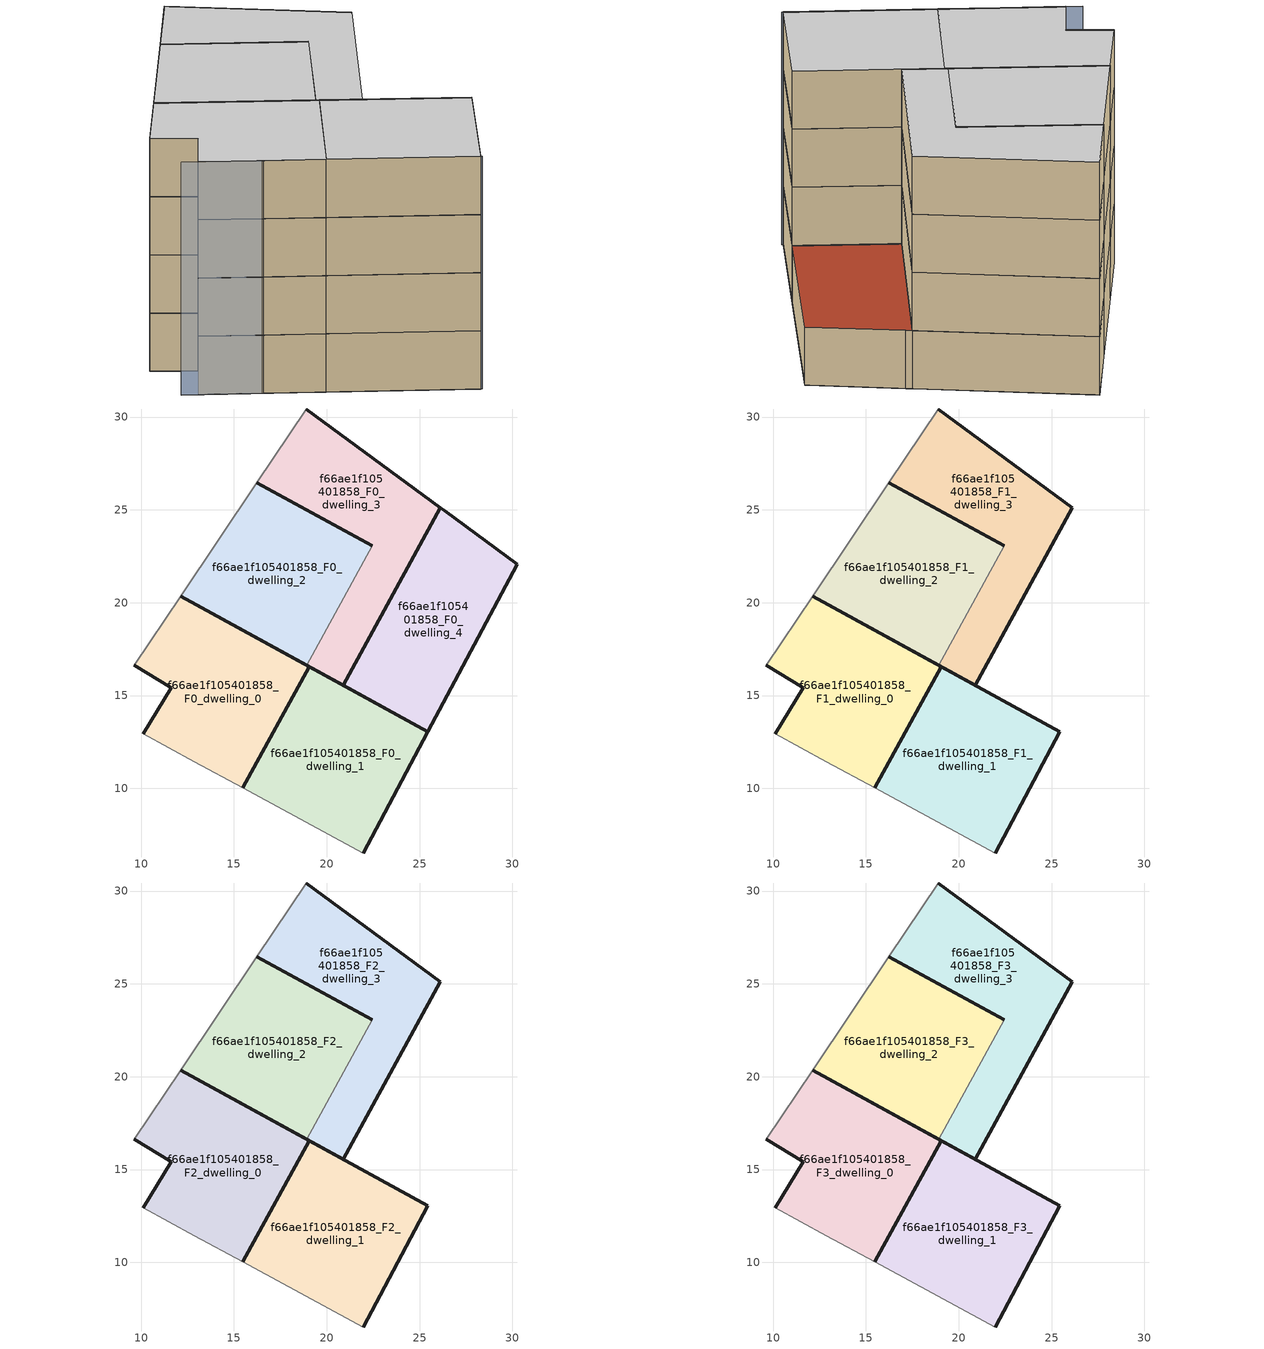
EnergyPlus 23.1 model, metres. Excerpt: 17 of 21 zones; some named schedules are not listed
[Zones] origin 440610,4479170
f66ae1f105401858_F0_dwelling_0
 floor ground (EU_floor_Construction): 15.49,10.02 19.06,16.55 12.14,20.34 9.65,16.63 11.62,15.43 10.12,12.94 12.85,11.44 z0
 wall outside (EU_wall_Construction): 10.12,12.94 11.62,15.43 9.65,16.63 / 12.14,20.34 19.06,16.55 15.49,10.02 z0:3
 wall adiabatic (EU_wall_Construction): 9.65,16.63 12.14,20.34 / 15.49,10.02 12.85,11.44 10.12,12.94 z0:3
f66ae1f105401858_F0_dwelling_1
 floor ground (EU_floor_Construction): 21.97,6.52 25.45,13.05 19.06,16.55 15.49,10.02 z0
 wall outside (EU_wall_Construction): 15.49,10.02 19.06,16.55 25.45,13.05 21.97,6.52 z0:3
 wall adiabatic (EU_wall_Construction): 21.97,6.52 15.49,10.02 z0:3
f66ae1f105401858_F0_dwelling_2
 floor ground (EU_floor_Construction): 18.92,16.63 22.44,23.07 16.24,26.47 12.14,20.34 z0
 wall outside (EU_wall_Construction): 18.92,16.63 12.14,20.34 / 16.24,26.47 22.44,23.07 z0:3
 wall adiabatic (EU_wall_Construction): 12.14,20.34 16.24,26.47 z0:3
 wall to f66ae1f105401858_F0_dwelling_3 (EU_wall_Construction): 22.44,23.07 18.92,16.63 z0:3
f66ae1f105401858_F0_dwelling_3
 floor ground (EU_floor_Construction): 20.88,15.56 26.12,25.12 18.89,30.43 16.24,26.47 22.44,23.07 18.92,16.63 z0
 wall outside (EU_wall_Construction): 18.89,30.43 26.12,25.12 20.88,15.56 18.92,16.63 / 22.44,23.07 16.24,26.47 z0:3
 wall adiabatic (EU_wall_Construction): 16.24,26.47 18.89,30.43 z0:3
f66ae1f105401858_F0_dwelling_4
 floor ground (EU_floor_Construction): 25.45,13.05 30.25,22.07 26.36,24.94 26.12,25.12 20.88,15.56 z0
 wall outside (EU_wall_Construction): 26.12,25.12 26.36,24.94 30.25,22.07 25.45,13.05 20.88,15.56 26.12,25.12 z0:3
 roof outside (EU_roof_Construction): 30.25,22.07 25.45,13.05 20.88,15.56 26.12,25.12 26.36,24.94 z3
f66ae1f105401858_F1_dwelling_0
 floor to f66ae1f105401858_F0_dwelling_0 (EU_floor_Construction): 15.49,10.02 19.06,16.55 12.13,20.34 9.65,16.63 11.62,15.43 10.12,12.94 12.85,11.44 z3
 wall outside (EU_wall_Construction): 10.12,12.94 11.62,15.43 9.65,16.63 / 12.14,20.34 19.06,16.55 15.49,10.02 z3:6
 wall adiabatic (EU_wall_Construction): 9.65,16.63 12.14,20.34 / 15.49,10.02 12.85,11.44 10.12,12.94 z3:6
f66ae1f105401858_F1_dwelling_1
 floor to f66ae1f105401858_F0_dwelling_1 (EU_floor_Construction): 21.97,6.52 25.45,13.05 19.06,16.55 15.49,10.02 z3
 wall outside (EU_wall_Construction): 15.49,10.02 19.06,16.55 25.45,13.05 21.97,6.52 z3:6
 wall adiabatic (EU_wall_Construction): 21.97,6.52 15.49,10.02 z3:6
f66ae1f105401858_F1_dwelling_2
 floor to f66ae1f105401858_F0_dwelling_2 (EU_floor_Construction): 18.92,16.63 22.44,23.07 16.24,26.47 12.13,20.34 z3
 wall outside (EU_wall_Construction): 18.92,16.63 12.14,20.34 / 16.24,26.47 22.44,23.07 z3:6
 wall adiabatic (EU_wall_Construction): 12.14,20.34 16.24,26.47 z3:6
 wall to f66ae1f105401858_F1_dwelling_3 (EU_wall_Construction): 22.44,23.07 18.92,16.63 z3:6
f66ae1f105401858_F1_dwelling_3
 floor to f66ae1f105401858_F0_dwelling_3 (EU_floor_Construction): 20.88,15.56 26.12,25.12 18.89,30.43 16.24,26.47 22.44,23.07 18.92,16.63 z3
 wall outside (EU_wall_Construction): 18.89,30.43 26.12,25.12 20.88,15.56 18.92,16.63 / 22.44,23.07 16.24,26.47 z3:6
 wall adiabatic (EU_wall_Construction): 16.24,26.47 18.89,30.43 z3:6
f66ae1f105401858_F2_dwelling_0
 floor to f66ae1f105401858_F1_dwelling_0 (EU_floor_Construction): 15.49,10.02 19.06,16.55 12.13,20.34 9.65,16.63 11.62,15.43 10.12,12.94 12.85,11.44 z6
 wall outside (EU_wall_Construction): 10.12,12.94 11.62,15.43 9.65,16.63 / 12.14,20.34 19.06,16.55 15.49,10.02 z6:9
 wall adiabatic (EU_wall_Construction): 9.65,16.63 12.14,20.34 / 15.49,10.02 12.85,11.44 10.12,12.94 z6:9
f66ae1f105401858_F2_dwelling_1
 floor to f66ae1f105401858_F1_dwelling_1 (EU_floor_Construction): 21.97,6.52 25.45,13.05 19.06,16.55 15.49,10.02 z6
 wall outside (EU_wall_Construction): 15.49,10.02 19.06,16.55 25.45,13.05 21.97,6.52 z6:9
 wall adiabatic (EU_wall_Construction): 21.97,6.52 15.49,10.02 z6:9
f66ae1f105401858_F2_dwelling_2
 floor to f66ae1f105401858_F1_dwelling_2 (EU_floor_Construction): 18.92,16.63 22.44,23.07 16.24,26.47 12.13,20.34 z6
 wall outside (EU_wall_Construction): 18.92,16.63 12.14,20.34 / 16.24,26.47 22.44,23.07 z6:9
 wall adiabatic (EU_wall_Construction): 12.14,20.34 16.24,26.47 z6:9
 wall to f66ae1f105401858_F2_dwelling_3 (EU_wall_Construction): 22.44,23.07 18.92,16.63 z6:9
f66ae1f105401858_F2_dwelling_3
 floor to f66ae1f105401858_F1_dwelling_3 (EU_floor_Construction): 20.88,15.56 26.12,25.12 18.89,30.43 16.24,26.47 22.44,23.07 18.92,16.63 z6
 wall outside (EU_wall_Construction): 18.89,30.43 26.12,25.12 20.88,15.56 18.92,16.63 / 22.44,23.07 16.24,26.47 z6:9
 wall adiabatic (EU_wall_Construction): 16.24,26.47 18.89,30.43 z6:9
f66ae1f105401858_F3_dwelling_0
 floor to f66ae1f105401858_F2_dwelling_0 (EU_floor_Construction): 15.49,10.02 19.06,16.55 12.13,20.34 9.65,16.63 11.62,15.43 10.12,12.94 12.85,11.44 z9
 wall outside (EU_wall_Construction): 10.12,12.94 11.62,15.43 9.65,16.63 / 12.14,20.34 19.06,16.55 15.49,10.02 z9:12
 wall adiabatic (EU_wall_Construction): 9.65,16.63 12.14,20.34 / 15.49,10.02 12.85,11.44 10.12,12.94 z9:12
 ceiling to f66ae1f105401858_F4_dwelling_0 (EU_floor_Construction): 19.06,16.55 15.49,10.02 12.85,11.44 10.12,12.94 11.62,15.43 9.65,16.63 12.13,20.34 z12
f66ae1f105401858_F3_dwelling_1
 floor to f66ae1f105401858_F2_dwelling_1 (EU_floor_Construction): 21.97,6.52 25.45,13.05 19.06,16.55 15.49,10.02 z9
 wall outside (EU_wall_Construction): 15.49,10.02 19.06,16.55 25.45,13.05 21.97,6.52 z9:12
 wall adiabatic (EU_wall_Construction): 21.97,6.52 15.49,10.02 z9:12
 ceiling to f66ae1f105401858_F4_dwelling_1 (EU_floor_Construction): 25.45,13.05 21.97,6.52 15.49,10.02 19.06,16.55 z12
f66ae1f105401858_F3_dwelling_2
 floor to f66ae1f105401858_F2_dwelling_2 (EU_floor_Construction): 18.92,16.63 22.44,23.07 16.24,26.47 12.13,20.34 z9
 wall outside (EU_wall_Construction): 18.92,16.63 12.14,20.34 / 16.24,26.47 22.44,23.07 z9:12
 wall adiabatic (EU_wall_Construction): 12.14,20.34 16.24,26.47 z9:12
 wall to f66ae1f105401858_F3_dwelling_3 (EU_wall_Construction): 22.44,23.07 18.92,16.63 z9:12
 ceiling to f66ae1f105401858_F4_dwelling_2 (EU_floor_Construction): 22.44,23.07 18.92,16.63 12.13,20.34 16.24,26.47 z12
f66ae1f105401858_F3_dwelling_3
 floor to f66ae1f105401858_F2_dwelling_3 (EU_floor_Construction): 20.88,15.56 26.12,25.12 18.89,30.43 16.24,26.47 22.44,23.07 18.92,16.63 z9
 wall outside (EU_wall_Construction): 18.89,30.43 26.12,25.12 20.88,15.56 18.92,16.63 / 22.44,23.07 16.24,26.47 z9:12
 wall adiabatic (EU_wall_Construction): 16.24,26.47 18.89,30.43 z9:12
 ceiling to f66ae1f105401858_F4_dwelling_3 (EU_floor_Construction): 26.12,25.12 20.88,15.56 18.92,16.63 22.44,23.07 16.24,26.47 18.89,30.43 z12
shading: 9.39,13.31 22.05,6.48 z0:12
[Building]
EU S2 Campaign: North Axis=0; Terrain=City; Solar Distribution=FullExterior
[Site:Location]
Madrid: Latitude=40.5; Longitude=-3.5; Time Zone=1; Elevation=609
[SizingPeriod:WeatherFileDays]
AnnualSizingPeriod: Begin Month=1; Begin Day of Month=1; End Month=12; End Day of Month=31; Day of Week for Start Day=Monday; Use Weather File Daylight Saving Period=No; Use Weather File Rain and Snow Indicators=No
[MATERIAL]
EU_InternalMass_Material: Roughness=MediumRough; Thickness=0.1; Conductivity=1; Density=1800; Specific Heat=900; Thermal Absorptance=0.9; Solar Absorptance=0.7; Visible Absorptance=0.7
[MATERIAL:NOMASS] Roughness=MediumRough; Thermal Absorptance=0.9; Solar Absorptance=0.7; Visible Absorptance=0.7
Name | Thermal Resistance
EU_wall_NoMass | 1.60022
EU_roof_NoMass | 1.57597
EU_floor_NoMass | 0.470652
[CONSTRUCTION]
EU_wall_Construction: EU_wall_NoMass
EU_roof_Construction: EU_roof_NoMass
EU_floor_Construction: EU_floor_NoMass
EU_InternalMass_Construction: EU_InternalMass_Material
[ZONE] Type=1; Multiplier=1; Ceiling Height=autocalculate; Floor Area=autocalculate; Part of Total Floor Area=Yes
Name | Volume
f66ae1f105401858_F0_dwelling_0 | 163.139
f66ae1f105401858_F1_dwelling_0; f66ae1f105401858_F2_dwelling_0; f66ae1f105401858_F3_dwelling_0 | 163.14
f66ae1f105401858_F0_dwelling_1; f66ae1f105401858_F1_dwelling_1; f66ae1f105401858_F2_dwelling_1; f66ae1f105401858_F3_dwelling_1 | 163.133
f66ae1f105401858_F0_dwelling_2; f66ae1f105401858_F1_dwelling_2; f66ae1f105401858_F2_dwelling_2; f66ae1f105401858_F3_dwelling_2 | 163.107
f66ae1f105401858_F0_dwelling_3; f66ae1f105401858_F1_dwelling_3; f66ae1f105401858_F2_dwelling_3; f66ae1f105401858_F3_dwelling_3 | 163.126
f66ae1f105401858_F0_dwelling_4 | 163.134
[INTERNALMASS] Construction=EU_InternalMass_Construction
Name | Zone or ZoneList | Surface Area
f66ae1f105401858_F0_dwelling_0_EU_InternalMass | f66ae1f105401858_F0_dwelling_0 | 54.3803
f66ae1f105401858_F0_dwelling_1_EU_InternalMass | f66ae1f105401858_F0_dwelling_1 | 54.3784
f66ae1f105401858_F0_dwelling_2_EU_InternalMass | f66ae1f105401858_F0_dwelling_2 | 54.3701
f66ae1f105401858_F0_dwelling_3_EU_InternalMass | f66ae1f105401858_F0_dwelling_3 | 54.3752
f66ae1f105401858_F0_dwelling_4_EU_InternalMass | f66ae1f105401858_F0_dwelling_4 | 54.3764
f66ae1f105401858_F1_dwelling_0_EU_InternalMass | f66ae1f105401858_F1_dwelling_0 | 67.9724
f66ae1f105401858_F1_dwelling_1_EU_InternalMass | f66ae1f105401858_F1_dwelling_1 | 67.9717
f66ae1f105401858_F1_dwelling_2_EU_InternalMass | f66ae1f105401858_F1_dwelling_2 | 67.9728
f66ae1f105401858_F1_dwelling_3_EU_InternalMass | f66ae1f105401858_F1_dwelling_3 | 67.9715
f66ae1f105401858_F2_dwelling_0_EU_InternalMass | f66ae1f105401858_F2_dwelling_0 | 67.9724
f66ae1f105401858_F2_dwelling_1_EU_InternalMass | f66ae1f105401858_F2_dwelling_1 | 67.9717
f66ae1f105401858_F2_dwelling_2_EU_InternalMass | f66ae1f105401858_F2_dwelling_2 | 67.9728
f66ae1f105401858_F2_dwelling_3_EU_InternalMass | f66ae1f105401858_F2_dwelling_3 | 67.9715
f66ae1f105401858_F3_dwelling_0_EU_InternalMass | f66ae1f105401858_F3_dwelling_0 | 67.9724
f66ae1f105401858_F3_dwelling_1_EU_InternalMass | f66ae1f105401858_F3_dwelling_1 | 67.9717
f66ae1f105401858_F3_dwelling_2_EU_InternalMass | f66ae1f105401858_F3_dwelling_2 | 67.9728
f66ae1f105401858_F3_dwelling_3_EU_InternalMass | f66ae1f105401858_F3_dwelling_3 | 67.9715
[OTHEREQUIPMENT] Fuel Type=Electricity; Design Level Calculation Method=Watts/Area; Power per Zone Floor Area=1; Fraction Latent=0; Fraction Radiant=0; Fraction Lost=0; Carbon Dioxide Generation Rate=0; EndUse Subcategory=EU_Step8_InternalGains
Name | Zone or ZoneList or Space or SpaceList | Schedule
EU_Step8_InternalGain_f66ae1f105401858_F0_dwelling_0_f000 | f66ae1f105401858_F0_dwelling_0 | EU_Step8_GainSchedule_f66ae1f105401858_F0_dwelling_0_f000
EU_Step8_InternalGain_f66ae1f105401858_F0_dwelling_1_f000 | f66ae1f105401858_F0_dwelling_1 | EU_Step8_GainSchedule_f66ae1f105401858_F0_dwelling_1_f000
EU_Step8_InternalGain_f66ae1f105401858_F0_dwelling_2_f000 | f66ae1f105401858_F0_dwelling_2 | EU_Step8_GainSchedule_f66ae1f105401858_F0_dwelling_2_f000
EU_Step8_InternalGain_f66ae1f105401858_F0_dwelling_3_f000 | f66ae1f105401858_F0_dwelling_3 | EU_Step8_GainSchedule_f66ae1f105401858_F0_dwelling_3_f000
EU_Step8_InternalGain_f66ae1f105401858_F0_dwelling_4_f000 | f66ae1f105401858_F0_dwelling_4 | EU_Step8_GainSchedule_f66ae1f105401858_F0_dwelling_4_f000
EU_Step8_InternalGain_f66ae1f105401858_F1_dwelling_0_f000 | f66ae1f105401858_F1_dwelling_0 | EU_Step8_GainSchedule_f66ae1f105401858_F1_dwelling_0_f000
EU_Step8_InternalGain_f66ae1f105401858_F1_dwelling_1_f000 | f66ae1f105401858_F1_dwelling_1 | EU_Step8_GainSchedule_f66ae1f105401858_F1_dwelling_1_f000
EU_Step8_InternalGain_f66ae1f105401858_F1_dwelling_2_f000 | f66ae1f105401858_F1_dwelling_2 | EU_Step8_GainSchedule_f66ae1f105401858_F1_dwelling_2_f000
EU_Step8_InternalGain_f66ae1f105401858_F1_dwelling_3_f000 | f66ae1f105401858_F1_dwelling_3 | EU_Step8_GainSchedule_f66ae1f105401858_F1_dwelling_3_f000
EU_Step8_InternalGain_f66ae1f105401858_F2_dwelling_0_f000 | f66ae1f105401858_F2_dwelling_0 | EU_Step8_GainSchedule_f66ae1f105401858_F2_dwelling_0_f000
EU_Step8_InternalGain_f66ae1f105401858_F2_dwelling_1_f000 | f66ae1f105401858_F2_dwelling_1 | EU_Step8_GainSchedule_f66ae1f105401858_F2_dwelling_1_f000
EU_Step8_InternalGain_f66ae1f105401858_F2_dwelling_2_f000 | f66ae1f105401858_F2_dwelling_2 | EU_Step8_GainSchedule_f66ae1f105401858_F2_dwelling_2_f000
EU_Step8_InternalGain_f66ae1f105401858_F2_dwelling_3_f000 | f66ae1f105401858_F2_dwelling_3 | EU_Step8_GainSchedule_f66ae1f105401858_F2_dwelling_3_f000
EU_Step8_InternalGain_f66ae1f105401858_F3_dwelling_0_f000 | f66ae1f105401858_F3_dwelling_0 | EU_Step8_GainSchedule_f66ae1f105401858_F3_dwelling_0_f000
EU_Step8_InternalGain_f66ae1f105401858_F3_dwelling_1_f000 | f66ae1f105401858_F3_dwelling_1 | EU_Step8_GainSchedule_f66ae1f105401858_F3_dwelling_1_f000
EU_Step8_InternalGain_f66ae1f105401858_F3_dwelling_2_f000 | f66ae1f105401858_F3_dwelling_2 | EU_Step8_GainSchedule_f66ae1f105401858_F3_dwelling_2_f000
EU_Step8_InternalGain_f66ae1f105401858_F3_dwelling_3_f000 | f66ae1f105401858_F3_dwelling_3 | EU_Step8_GainSchedule_f66ae1f105401858_F3_dwelling_3_f000
[ZONEVENTILATION:DESIGNFLOWRATE] Schedule=EU_AlwaysOn; Design Flow Rate Calculation Method=AirChanges/Hour; Air Changes per Hour=0.480704; Ventilation Type=Natural; Fan Pressure Rise=0; Fan Total Efficiency=1; Constant Term Coefficient=1; Temperature Term Coefficient=0; Velocity Term Coefficient=0; Velocity Squared Term Coefficient=0; Minimum Indoor Temperature=-100; Maximum Indoor Temperature=100; Delta Temperature=-100; Minimum Outdoor Temperature=-100; Maximum Outdoor Temperature=100; Maximum Wind Speed=40
Name | Zone or ZoneList or Space or SpaceList
EU_ConstantAir_f66ae1f105401858_F0_dwelling_0 | f66ae1f105401858_F0_dwelling_0
EU_ConstantAir_f66ae1f105401858_F0_dwelling_1 | f66ae1f105401858_F0_dwelling_1
EU_ConstantAir_f66ae1f105401858_F0_dwelling_2 | f66ae1f105401858_F0_dwelling_2
EU_ConstantAir_f66ae1f105401858_F0_dwelling_3 | f66ae1f105401858_F0_dwelling_3
EU_ConstantAir_f66ae1f105401858_F0_dwelling_4 | f66ae1f105401858_F0_dwelling_4
EU_ConstantAir_f66ae1f105401858_F1_dwelling_0 | f66ae1f105401858_F1_dwelling_0
EU_ConstantAir_f66ae1f105401858_F1_dwelling_1 | f66ae1f105401858_F1_dwelling_1
EU_ConstantAir_f66ae1f105401858_F1_dwelling_2 | f66ae1f105401858_F1_dwelling_2
EU_ConstantAir_f66ae1f105401858_F1_dwelling_3 | f66ae1f105401858_F1_dwelling_3
EU_ConstantAir_f66ae1f105401858_F2_dwelling_0 | f66ae1f105401858_F2_dwelling_0
EU_ConstantAir_f66ae1f105401858_F2_dwelling_1 | f66ae1f105401858_F2_dwelling_1
EU_ConstantAir_f66ae1f105401858_F2_dwelling_2 | f66ae1f105401858_F2_dwelling_2
EU_ConstantAir_f66ae1f105401858_F2_dwelling_3 | f66ae1f105401858_F2_dwelling_3
EU_ConstantAir_f66ae1f105401858_F3_dwelling_0 | f66ae1f105401858_F3_dwelling_0
EU_ConstantAir_f66ae1f105401858_F3_dwelling_1 | f66ae1f105401858_F3_dwelling_1
EU_ConstantAir_f66ae1f105401858_F3_dwelling_2 | f66ae1f105401858_F3_dwelling_2
EU_ConstantAir_f66ae1f105401858_F3_dwelling_3 | f66ae1f105401858_F3_dwelling_3
[HVACTEMPLATE:THERMOSTAT] Constant Heating Setpoint=20; Constant Cooling Setpoint=50
EU_HeatOnly_f66ae1f105401858_F0_dwelling_0; EU_HeatOnly_f66ae1f105401858_F0_dwelling_1; EU_HeatOnly_f66ae1f105401858_F0_dwelling_2; EU_HeatOnly_f66ae1f105401858_F0_dwelling_3; EU_HeatOnly_f66ae1f105401858_F0_dwelling_4; EU_HeatOnly_f66ae1f105401858_F1_dwelling_0; EU_HeatOnly_f66ae1f105401858_F1_dwelling_1; EU_HeatOnly_f66ae1f105401858_F1_dwelling_2; EU_HeatOnly_f66ae1f105401858_F1_dwelling_3; EU_HeatOnly_f66ae1f105401858_F2_dwelling_0; EU_HeatOnly_f66ae1f105401858_F2_dwelling_1; EU_HeatOnly_f66ae1f105401858_F2_dwelling_2; EU_HeatOnly_f66ae1f105401858_F2_dwelling_3; EU_HeatOnly_f66ae1f105401858_F3_dwelling_0; EU_HeatOnly_f66ae1f105401858_F3_dwelling_1; EU_HeatOnly_f66ae1f105401858_F3_dwelling_2; EU_HeatOnly_f66ae1f105401858_F3_dwelling_3; EU_HeatOnly_f66ae1f105401858_F4_dwelling_0; EU_HeatOnly_f66ae1f105401858_F4_dwelling_1; EU_HeatOnly_f66ae1f105401858_F4_dwelling_2; EU_HeatOnly_f66ae1f105401858_F4_dwelling_3
[HVACTEMPLATE:ZONE:IDEALLOADSAIRSYSTEM] System Availability Schedule=EU_AlwaysOn; Maximum Heating Supply Air Temperature=50; Minimum Cooling Supply Air Temperature=13; Maximum Heating Supply Air Humidity Ratio=0.0156; Minimum Cooling Supply Air Humidity Ratio=0.0077; Heating Limit=NoLimit; Cooling Limit=NoLimit; Heating Availability Schedule=EU_AlwaysOn; Cooling Availability Schedule=EU_CoolingOff; Dehumidification Control Type=ConstantSensibleHeatRatio; Cooling Sensible Heat Ratio=0.7; Dehumidification Setpoint=60; Humidification Control Type=None; Humidification Setpoint=30; Outdoor Air Method=None; Outdoor Air Flow Rate per Person=0.00944; Outdoor Air Flow Rate per Zone Floor Area=0; Outdoor Air Flow Rate per Zone=0; Demand Controlled Ventilation Type=None; Outdoor Air Economizer Type=NoEconomizer; Heat Recovery Type=None; Sensible Heat Recovery Effectiveness=0.7; Latent Heat Recovery Effectiveness=0.65
Name | Template Thermostat
f66ae1f105401858_F0_dwelling_0 | EU_HeatOnly_f66ae1f105401858_F0_dwelling_0
f66ae1f105401858_F0_dwelling_1 | EU_HeatOnly_f66ae1f105401858_F0_dwelling_1
f66ae1f105401858_F0_dwelling_2 | EU_HeatOnly_f66ae1f105401858_F0_dwelling_2
f66ae1f105401858_F0_dwelling_3 | EU_HeatOnly_f66ae1f105401858_F0_dwelling_3
f66ae1f105401858_F0_dwelling_4 | EU_HeatOnly_f66ae1f105401858_F0_dwelling_4
f66ae1f105401858_F1_dwelling_0 | EU_HeatOnly_f66ae1f105401858_F1_dwelling_0
f66ae1f105401858_F1_dwelling_1 | EU_HeatOnly_f66ae1f105401858_F1_dwelling_1
f66ae1f105401858_F1_dwelling_2 | EU_HeatOnly_f66ae1f105401858_F1_dwelling_2
f66ae1f105401858_F1_dwelling_3 | EU_HeatOnly_f66ae1f105401858_F1_dwelling_3
f66ae1f105401858_F2_dwelling_0 | EU_HeatOnly_f66ae1f105401858_F2_dwelling_0
